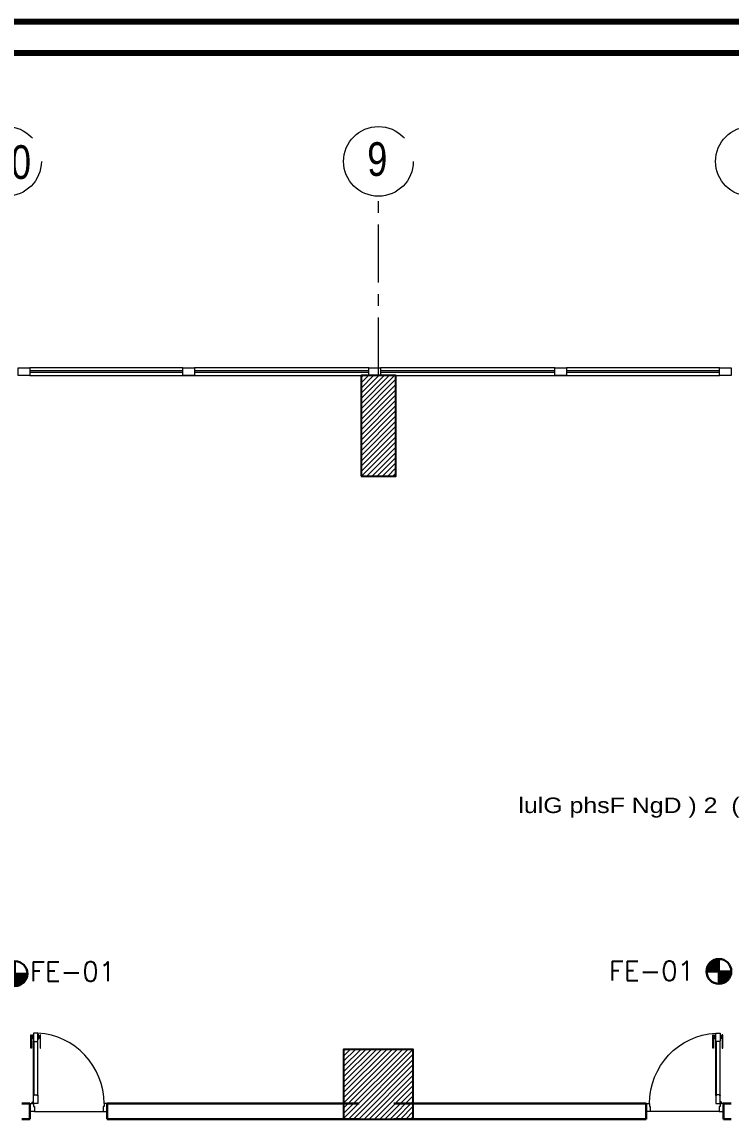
# Model space of a CAD drawing. Extents: x 846 to 947, y 375 to 797.
# Drawn here: x 875.51 to 884.66, y 711.52 to 725.69 of the extents above; entities that cross this region are included whole.
import ezdxf

# ---------------------------------------------------------------- set-up
doc = ezdxf.new("R2010")
doc.units = 0
doc.header["$MEASUREMENT"] = 0
doc.linetypes.add('CENTERX2', pattern=[4, 2.5, -0.5, 0.5, -0.5])
for name, color, linetype, lineweight in [('axis', 252, 'CENTERX2', 5), ('Column', 252, 'CONTINUOUS', 25), ('DOOR', 252, 'CONTINUOUS', 9), ('elev', 252, 'CONTINUOUS', 9), ('FF TEXT', 5, 'CONTINUOUS', 30), ('hatch', 252, 'CONTINUOUS', 9), ('R-SWTS-DET1', 252, 'CONTINUOUS', 5), ('text', 252, 'CONTINUOUS', 15), ('txt in circle', 252, 'CONTINUOUS', 13), ('UG-BORDER', 20, 'CONTINUOUS', 80), ('Wall', 252, 'CONTINUOUS', 30), ('WINDOW', 252, 'CONTINUOUS', 5)]:
    doc.layers.add(name, color=color, linetype=linetype, lineweight=lineweight)
doc.styles.add('BASEERA 01', font='romans.shx')
doc.styles.add('SOSA2', font='SOSA.shx', dxfattribs={"width": 0.8})
pattern_1 = [(45, (1094.062773, 384.00031), (-0.0336759605, 0.0336759605), [])]
pattern_2 = [(45, (1107.087773, 389.30031), (-0.0336759605, 0.0336759605), [])]

# ---------------------------------------------------------------- blocks, each defined once
blk = doc.blocks.new('d8')
at = {"layer": 'DOOR', "color": 252}
for p, q in [((32.119, -112.748), (32.119, -112.048)), ((32.124, -112.048), (32.124, -112.748)), ((32.171, -112.048), (32.171, -112.748)), ((32.176, -112.748), (32.176, -112.048))]:
    blk.add_line(p, q, dxfattribs=at)
at = {"layer": 'DOOR', "color": 251}
blk.add_line((32.131, -112.954), (33.02, -112.954), dxfattribs=at)
at = {"layer": 'DOOR', "color": 1}
for points in [[(32.092, -112.137), (32.084, -112.137), (32.084, -111.965), (32.092, -111.965)], [(32.103, -111.983), (32.097, -111.983), (32.097, -112.003), (32.103, -112.003)], [(32.192, -111.983), (32.199, -111.983), (32.199, -112.003), (32.192, -112.003)], [(32.204, -112.137), (32.212, -112.137), (32.212, -111.965), (32.204, -111.965)]]:
    blk.add_lwpolyline(points, close=True, dxfattribs=at)
for points in [[(32.092, -111.983, -1), (32.097, -111.983), (32.097, -111.983), (32.097, -112.003), (32.097, -112.003, -1), (32.092, -112.003), (32.092, -112.003)], [(32.204, -111.983, 1), (32.199, -111.983), (32.199, -111.983), (32.199, -112.003), (32.199, -112.003, 1), (32.204, -112.003), (32.204, -112.003)]]:
    blk.add_lwpolyline(points, format="xyb", close=True, dxfattribs=at)
for points in [[(32.109, -112.01), (32.103, -112.01), (32.103, -111.976), (32.109, -111.976)], [(32.12, -112.02), (32.109, -112.02), (32.109, -111.965), (32.12, -111.965)], [(32.187, -112.01), (32.192, -112.01), (32.192, -111.976), (32.187, -111.976)]]:
    blk.add_lwpolyline(points, dxfattribs=at)
at = {"layer": 'DOOR', "color": 5}
for points in [[(32.124, -112.043), (32.124, -112.054), (32.171, -112.054), (32.171, -112.043), (32.176, -112.043), (32.176, -111.943), (32.176, -111.943), (32.12, -111.943), (32.12, -112.043)], [(32.124, -112.754), (32.124, -112.743), (32.171, -112.743), (32.171, -112.754), (32.176, -112.754), (32.176, -112.854), (32.176, -112.854), (32.12, -112.854), (32.12, -112.754)], [(32.076, -112.954), (32.076, -112.854), (32.12, -112.854), (32.12, -112.892), (32.131, -112.892), (32.131, -112.954)], [(33.076, -112.954), (33.076, -112.854), (33.031, -112.854), (33.031, -112.892), (33.02, -112.892), (33.02, -112.954)]]:
    blk.add_lwpolyline(points, close=True, dxfattribs=at)
blk.add_lwpolyline([(32.176, -112.02), (32.187, -112.02), (32.187, -111.965), (32.176, -111.965)], dxfattribs=at)
for points in [[(32.124, -112.053), (32.124, -112.053, -1), (32.124, -112.043)], [(32.171, -112.053), (32.171, -112.053, 1), (32.171, -112.043)], [(32.124, -112.743), (32.124, -112.743, 1), (32.124, -112.753)], [(32.171, -112.743), (32.171, -112.743, -1), (32.171, -112.753)]]:
    blk.add_lwpolyline(points, format="xyb", close=True, dxfattribs=at)
blk.add_circle((32.109, -112.843), 0.0111, dxfattribs=at)
at = {"layer": 'DOOR', "color": 252}
blk.add_arc((32.118, -112.854), 0.913, 360, 86.3977, dxfattribs=at)
blk = doc.blocks.new('A$C11ED6BD5')
at = {"layer": 'axis', "color": 0, "ltscale": 0.3}
blk.add_line((-35.45, 21.95), (-35.45, 24.264), dxfattribs=at)
at = {"layer": 'axis', "color": 0}
for centre in [(-40.25, 24.714), (-35.45, 24.714), (-30.65, 24.714)]:
    blk.add_circle(centre, 0.45, dxfattribs=at)
at = {"layer": 'txt in circle', "color": 0, "ltscale": 0.01, "attachment_point": 5, "style": 'SOSA2'}
for s, insert, char_height in [('10', (-40.192, 24.702), 0.4355), ('9', (-35.465, 24.741), 0.435)]:
    blk.add_mtext(s, dxfattribs=dict(at, insert=insert, char_height=char_height))
blk = doc.blocks.new('A$C67844AE1')
at = {"layer": 'FF TEXT', "color": 1}
for p, q in [((0, 0.0845), (0, -0.0885)), ((0.0119, 0.0837), (0, 0.0722)), ((0.0256, 0.0807), (0, 0.0561)), ((0.0357, 0.0769), (0, 0.0425)), ((0.044, 0.0726), (0, 0.0302)), ((0.054, 0.0658), (0, 0.0138)), ((0.0631, 0.0574), (0, -0.0034)), ((0.0688, 0.0507), (0.0129, -0.0032)), ((0.0741, 0.0429), (0.0263, -0.0032)), ((0.0783, 0.0353), (0.0384, -0.0032)), ((0.082, 0.026), (0.0518, -0.0032)), ((0.0833, 0.014), (0.0655, -0.0032)), ((0.0863, 0.0059), (0.0769, -0.0032)), ((0.0867, -0.0032), (-0.0863, -0.0032)), ((-0.0855, -0.0139), (-0.0748, -0.0032)), ((-0.0834, -0.0243), (-0.0623, -0.0032)), ((-0.0803, -0.0337), (-0.0498, -0.0032)), ((-0.0764, -0.0423), (-0.0373, -0.0032)), ((-0.0717, -0.0501), (-0.0248, -0.0032)), ((-0.0664, -0.0573), (-0.0123, -0.0032)), ((-0.0604, -0.0638), (0, -0.0034)), ((-0.0538, -0.0696), (0, -0.0159)), ((-0.0461, -0.0751), (0, -0.029)), ((-0.0385, -0.0794), (0, -0.0408)), ((-0.0293, -0.0833), (0, -0.054)), ((-0.0189, -0.0864), (0, -0.0675)), ((-0.0093, -0.088), (0, -0.0787))]:
    blk.add_line(p, q, dxfattribs=at)
blk.add_circle((0.0002, -0.002), 0.0865, dxfattribs=at)

msp = doc.modelspace()

# ---------------------------------------------------------------- hatches: boundary and pattern name
at = {"layer": 'hatch'}
h = msp.add_hatch(dxfattribs=at)
h.set_pattern_fill('ANSI31', color=256, scale=0.015, style=0)
h.set_pattern_definition(pattern_1)
h.paths.add_polyline_path([(879.881, 719.822), (880.331, 719.822), (880.331, 721.122), (879.881, 721.122)])
h = msp.add_hatch(dxfattribs=at)
h.set_pattern_fill('ANSI31', color=256, scale=0.015, style=0)
h.set_pattern_definition(pattern_1)
h.paths.add_polyline_path([(879.881, 719.822), (880.331, 719.822), (880.331, 721.122), (879.881, 721.122)])
h = msp.add_hatch(dxfattribs=at)
h.set_pattern_fill('ANSI31', color=256, scale=0.015, style=0)
h.set_pattern_definition(pattern_2)
h.paths.add_polyline_path([(879.656, 711.522), (880.556, 711.522), (880.556, 712.422), (879.656, 712.422)])
h = msp.add_hatch(dxfattribs=at)
h.set_pattern_fill('ANSI31', color=256, scale=0.015, style=0)
h.set_pattern_definition(pattern_2)
h.paths.add_polyline_path([(879.656, 711.522), (880.556, 711.522), (880.556, 712.422), (879.656, 712.422)])

# ---------------------------------------------------------------- linework, layer by layer
at = {"layer": 'Column'}
for points in [[(879.881, 719.822), (880.331, 719.822), (880.331, 721.122), (879.881, 721.122)], [(879.881, 719.822), (880.331, 719.822), (880.331, 721.122), (879.881, 721.122)], [(879.656, 711.522), (880.556, 711.522), (880.556, 712.422), (879.656, 712.422)], [(879.656, 711.522), (880.556, 711.522), (880.556, 712.422), (879.656, 712.422)]]:
    msp.add_lwpolyline(points, close=True, dxfattribs=at)
at = {"layer": 'elev', "linetype": 'Continuous'}
for points in [[(875.456, 721.222), (875.606, 721.222), (875.606, 721.122), (875.456, 721.122)], [(875.456, 721.222), (875.606, 721.222), (875.606, 721.122), (875.456, 721.122)], [(877.581, 721.222), (877.731, 721.222), (877.731, 721.122), (877.581, 721.122)], [(877.581, 721.222), (877.731, 721.222), (877.731, 721.122), (877.581, 721.122)], [(879.981, 721.222), (880.131, 721.222), (880.131, 721.122), (879.981, 721.122)], [(879.981, 721.222), (880.131, 721.222), (880.131, 721.122), (879.981, 721.122)], [(882.381, 721.222), (882.531, 721.222), (882.531, 721.122), (882.381, 721.122)], [(882.381, 721.222), (882.531, 721.222), (882.531, 721.122), (882.381, 721.122)], [(884.506, 721.222), (884.659, 721.222), (884.659, 721.122), (884.506, 721.122)], [(884.506, 721.222), (884.659, 721.222), (884.659, 721.122), (884.506, 721.122)]]:
    msp.add_lwpolyline(points, close=True, dxfattribs=at)
at = {"layer": 'UG-BORDER'}
for p, q in [((942.366, 725.686), (846.366, 725.686)), ((941.961, 725.282), (846.77, 725.282))]:
    msp.add_line(p, q, dxfattribs=at)
at = {"layer": 'Wall', "linetype": 'Continuous'}
for p, q in [((875.607, 711.722), (875.506, 711.722)), ((875.607, 711.722), (875.506, 711.722)), ((875.607, 711.722), (875.607, 711.522)), ((875.607, 711.722), (875.607, 711.522)), ((879.856, 711.722), (876.607, 711.722)), ((876.607, 711.722), (876.607, 711.522)), ((879.856, 711.722), (876.607, 711.722)), ((876.607, 711.722), (876.607, 711.522)), ((880.306, 711.722), (883.559, 711.722)), ((880.306, 711.722), (883.559, 711.722)), ((883.559, 711.722), (883.559, 711.522)), ((883.559, 711.722), (883.559, 711.522)), ((884.556, 711.722), (884.656, 711.722)), ((884.556, 711.722), (884.656, 711.722)), ((884.559, 711.722), (884.559, 711.522)), ((884.559, 711.722), (884.559, 711.522)), ((875.607, 711.522), (875.506, 711.522)), ((875.607, 711.522), (875.506, 711.522)), ((879.856, 711.522), (876.607, 711.522)), ((879.856, 711.522), (876.607, 711.522)), ((880.306, 711.522), (883.559, 711.522)), ((880.306, 711.522), (883.559, 711.522)), ((884.559, 711.522), (884.656, 711.522)), ((884.559, 711.522), (884.656, 711.522))]:
    msp.add_line(p, q, dxfattribs=at)
at = {"layer": 'WINDOW', "linetype": 'Continuous'}
for p, q in [((877.581, 721.222), (875.606, 721.222)), ((877.581, 721.222), (875.606, 721.222)), ((879.981, 721.222), (877.731, 721.222)), ((879.981, 721.222), (877.731, 721.222)), ((882.381, 721.222), (880.131, 721.222)), ((882.381, 721.222), (880.131, 721.222)), ((884.506, 721.222), (882.531, 721.222)), ((884.506, 721.222), (882.531, 721.222)), ((877.581, 721.182), (875.606, 721.182)), ((877.581, 721.182), (875.606, 721.182)), ((877.581, 721.162), (875.606, 721.162)), ((877.581, 721.162), (875.606, 721.162)), ((875.606, 721.122), (879.881, 721.122)), ((875.606, 721.122), (879.881, 721.122)), ((879.981, 721.182), (877.731, 721.182)), ((879.981, 721.182), (877.731, 721.182)), ((879.981, 721.162), (877.731, 721.162)), ((879.981, 721.162), (877.731, 721.162)), ((882.381, 721.182), (880.131, 721.182)), ((882.381, 721.182), (880.131, 721.182)), ((882.381, 721.162), (880.131, 721.162)), ((882.381, 721.162), (880.131, 721.162)), ((880.256, 721.122), (884.506, 721.122)), ((880.256, 721.122), (884.506, 721.122)), ((884.506, 721.182), (882.531, 721.182)), ((884.506, 721.182), (882.531, 721.182)), ((884.506, 721.162), (882.531, 721.162)), ((884.506, 721.162), (882.531, 721.162))]:
    msp.add_line(p, q, dxfattribs=at)

# ---------------------------------------------------------------- block references
at = {"layer": 'axis'}
msp.add_blockref('A$C11ED6BD5', (915.556, 699.172), dxfattribs=at)
msp.add_blockref('A$C11ED6BD5', (915.556, 699.172), dxfattribs=at)
at = {"layer": 'FF TEXT', "xscale": -1.853654007063596, "yscale": 1.853654007063596, "zscale": 1.853654007096103}
for p in [(884.499, 713.432), (875.416, 713.403)]:
    msp.add_blockref('A$C67844AE1', p, dxfattribs=at)
at = {"layer": 'R-SWTS-DET1', "linetype": 'Continuous'}
msp.add_blockref('d8', (843.535, 824.576), dxfattribs=at)
msp.add_blockref('d8', (843.535, 824.576), dxfattribs=at)
at = {"layer": 'R-SWTS-DET1', "linetype": 'Continuous', "xscale": -1}
msp.add_blockref('d8', (916.634, 824.576), dxfattribs=at)
msp.add_blockref('d8', (916.634, 824.576), dxfattribs=at)

# ---------------------------------------------------------------- texts
at = {"layer": 'FF TEXT', "color": 5, "ltscale": 0.05, "style": 'BASEERA 01'}
for p in [(875.437, 713.303), (882.906, 713.311)]:
    msp.add_text(' FE-01', height=0.25, dxfattribs=at).set_placement(p)
at = {"layer": 'text', "style": 'SOSA2', "width": 1.2}
msp.add_text('lulG phsF NgD ) 2  (', height=0.2, dxfattribs=at).set_placement((881.912, 715.473))
msp.add_text('lulG phsF NgD ) 2  (', height=0.2, dxfattribs=at).set_placement((881.912, 715.473))

doc.saveas('drawing.dxf')
